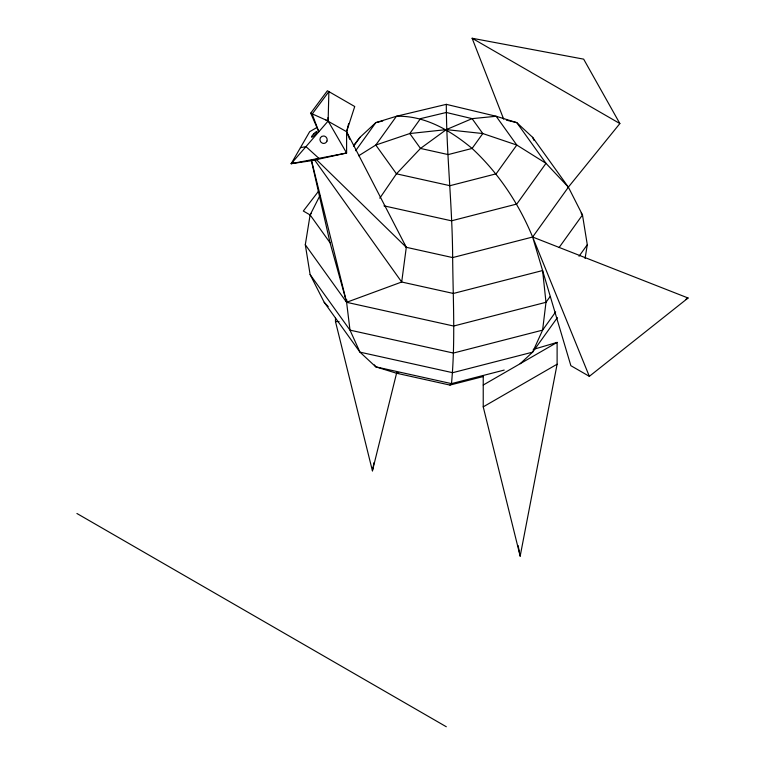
<?xml version="1.0" encoding="UTF-8"?>
<svg xmlns="http://www.w3.org/2000/svg" width="765" height="765" viewBox="0 0 765 765"><rect width="100%" height="100%" fill="white"/><g stroke="black" fill="none" stroke-linecap="round" stroke-linejoin="round"><path stroke-width="1.15" d="M328.042 117.533L328.128 121.033L291.197 163.681L346.602 153.019L328.128 121.033L328.874 91.599L312.177 114.033L318.823 131.771L310.695 113.182L327.391 90.748L354.731 106.526L346.602 131.695L346.602 153.019L311.565 160.698L291.197 163.681L309.662 131.695L316.844 127.545M483.442 376.485L449.963 385.082L396.452 373.215L375.797 366.846L359.961 352.149L349.997 330.136L346.602 302.299L346.851 299.947M325.947 120.048L346.602 131.695L406.301 247.305L401.692 282.008L346.602 302.299L305.302 244.743L310.112 214.946L320.019 195.41M585.072 258.493L587.29 244.743L582.481 214.946L568.395 187.186L532.631 137.337L516.796 122.639L496.141 116.261L446.301 104.346L396.452 116.261L375.797 122.639L359.961 137.337L353.42 145.838M335.481 318.106L335.481 321.558L372.421 470.838L373.999 462.643M483.231 375.778L483.231 406.856L520.171 556.145L557.111 364.207L557.111 342.385L533.243 349.433M372.421 470.838L396.7 372.708M348.62 123.777L346.602 131.695L349.701 139.364M379.794 198.192L396.452 173.827L420.492 148.439L446.301 129.62L472.101 118.642L496.141 116.261L516.796 145.044L545.99 163.337L568.395 187.186L532.631 237.026L452.651 257.585L406.301 247.305L316.5 159.694M353.765 145.962L359.961 137.337M355.639 150.743L375.797 122.639L382.739 120.985M311.479 213.033L310.112 214.946L330.05 242.744L346.602 302.299L453.635 326.033L545.99 302.299L550.121 296.543M559.1 247.535L582.481 214.946L581.113 213.033M579.029 256.256L587.29 244.743M555.667 311.919L542.595 330.136L532.631 352.149L520.171 363.71M557.398 317.638L532.631 352.149L452.651 372.698L359.961 352.149L324.197 302.299L310.112 274.539L305.302 244.743M318.565 191.193L303.322 211.035L310.504 215.175M568.099 187.454L619.87 123.557L583.666 59.154L472.12 38.25L503.686 119.168M449.963 385.082L451.484 383.628L504.192 370.078M589.337 376.342L532.631 237.026L570.862 365.68L589.337 376.342L688.079 298.006L532.631 237.026C518.842 203.614 498.608 173.119 472.101 148.439C450.671 130.633 425.225 115.458 396.452 116.261L375.797 145.044L358.68 155.773M291.197 163.681L293.244 162.496M483.231 385.034L557.111 342.385M483.231 406.856L557.111 364.207M686.023 299.192L688.079 298.006M300.425 147.683L305.971 146.622L318.9 158.345L311.565 160.698L346.602 302.299M396.452 373.215L398.737 372.995M335.481 321.558L339.058 321.558M383.954 205.842L451.484 220.817L516.796 204.035L545.99 163.337L516.796 122.639L506.392 120.153M328.128 121.033L310.695 113.182M472.12 38.25L619.87 123.557M76.921 513.487L446.301 726.75M324.197 302.299L328.195 306.555M310.112 274.539L349.997 330.136L453.387 353.057L542.595 330.136L545.99 302.299L542.595 270.542L453.387 293.464L401.692 282.008L314.501 159.809M374.41 364.905L375.797 366.846L451.484 383.628C455.452 341.754 453.033 299.564 452.651 257.585C452.411 206.416 446.521 155.458 446.301 104.346M404.274 244.418L406.301 247.305M532.631 137.337L534.056 140.483M311.25 160.009L330.05 242.744M518.144 545.588L520.171 556.145M326.942 141.095L326.492 141.936A3.758 3.615 60 0 1 323.184 143.38L322.256 143.132A3.758 3.615 60 0 1 323.844 135.998L324.771 136.246A3.758 3.615 60 0 1 326.942 141.095M420.492 118.642L409.801 133.54L375.797 145.044L396.452 173.827L449.963 185.694L496.141 173.827L516.796 145.044L482.792 133.54L446.301 129.62L409.801 133.54L420.492 148.439L448.194 154.587L472.101 148.439L482.792 133.54L472.101 118.642L446.301 112.474L420.492 118.642M313.726 133.846L313.048 134.592A3.892 0.746 -46.1 0 0 311.527 136.935L311.584 137.165A3.892 0.746 -46.1 0 0 314.472 135.223A3.892 0.746 -46.1 0 0 317.026 131.781L316.978 131.551A3.892 0.746 -46.1 0 0 313.726 133.846"/></g></svg>
